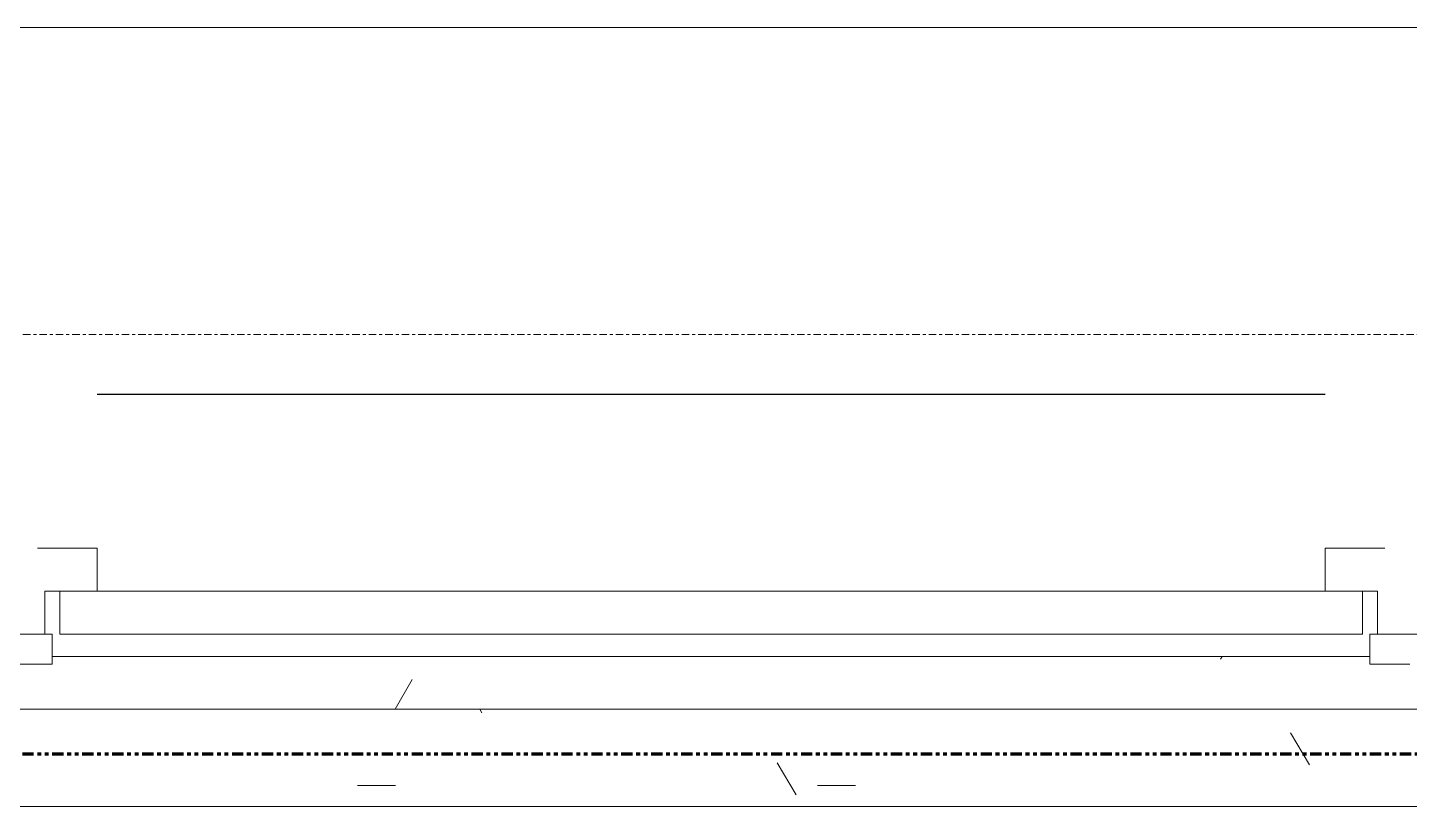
# Model space of a CAD drawing. Header units: inches. Extents: x -956 to 1409, y -1111 to 895.
# Drawn here: x 286.45 to 332.59, y -244.99 to -218.99 of the extents above; entities that cross this region are included whole.
import ezdxf

# ---------------------------------------------------------------- set-up
doc = ezdxf.new("R2010")
doc.units = ezdxf.units.IN
doc.header["$MEASUREMENT"] = 0
doc.linetypes.add('Double Dash 3_8_', pattern=[1, 0.375, -0.125, 0.125, -0.125, 0.125, -0.125])
doc.linetypes.add('Grid Line 1_4_', pattern=[0.4375, 0.25, -0.0625, 0.0625, -0.0625])
for name, color, linetype, lineweight in [('A-DETL', 90, 'Continuous', 13), ('A-GLAZ', 151, 'Continuous', 13), ('I-WALL', 2, 'Continuous', 13), ('S-GRID', 1, 'Continuous', 9)]:
    doc.layers.add(name, color=color, linetype=linetype, lineweight=lineweight)

# ---------------------------------------------------------------- blocks, each defined once
blk = doc.blocks.new('Window - Double Hung _ Transom in brick - 4880-V57-8TH FLOOR TELECOM UNDERFLOOR ROUTING PLAN')
at = {"layer": 'A-GLAZ', "lineweight": 9}
h = blk.add_hatch(dxfattribs=at)
h.set_pattern_fill('FP_38', color=256, style=0, pattern_type=2)
h.set_pattern_definition([(180, (309.273, -212.148), (-30.72, -7.483), [1.267, -21.773, 1.267, -21.773, -122.88]), (180, (309.273, -212.148), (-30.72, -7.483), [-46.08, 1.267, -44.813, 1.267, -21.773, -53.76]), (180, (309.273, -212.148), (-30.72, -7.483), [-115.2, 1.267, -14.093, 1.267, -37.133]), (300.648, (297.753, -215.889), (22.01067, -22.18116), [1.243, -21.356, 1.243, -141.884]), (300.648, (297.753, -215.889), (22.01067, -22.18116), [-23.842, -21.356, 1.243, -43.955, -75.33]), (300.648, (297.753, -215.889), (22.01067, -22.18116), [-90.396, 1.243, -21.356, 1.243, -51.488]), (300.648, (297.753, -215.889), (22.01067, -22.18116), [-114.238, -13.823, 1.243, -36.422]), (59.352, (293.913, -230.856), (8.70913, 29.66402), [1.243, -21.356, 1.243, -21.356, -120.528]), (59.352, (293.913, -230.856), (8.70913, 29.66402), [-45.198, 1.243, -43.955, 1.243, -21.356, -52.731]), (59.352, (293.913, -230.856), (8.70913, 29.66402), [-112.995, 1.243, -13.823, 1.243, -36.422])])
h.paths.add_polyline_path([(-24, 11.75), (-28, 11.75), (-28, 10), (-24, 10), (-24, 8.5), (24, 8.5), (24, 10), (28, 10), (28, 11.75), (-1.922, 11.75)], flags=0)
h = blk.add_hatch(dxfattribs=at)
h.set_pattern_fill('FP_39', color=256, style=0, pattern_type=2)
h.set_pattern_definition([(180, (309.273, -233.244), (-30.72, -7.68), [1.267, -21.773, 1.267, -21.773, -122.88]), (180, (309.273, -233.244), (-30.72, -7.68), [-46.08, 1.267, -44.813, 1.267, -21.773, -53.76]), (180, (309.273, -233.244), (-30.72, -7.68), [-115.2, 1.267, -14.093, 1.267, -37.133]), (300, (297.753, -237.084), (22.01108, -22.7643), [1.267, -21.773, 1.267, -21.773, -122.88]), (300, (297.753, -237.084), (22.01108, -22.7643), [-46.08, 1.267, -44.813, 1.267, -21.773, -53.76]), (300, (297.753, -237.084), (22.01108, -22.7643), [-115.2, 1.267, -14.093, 1.267, -37.133]), (60, (293.913, -252.444), (8.70892, 30.4443), [1.267, -21.773, 1.267, -21.773, -122.88]), (60, (293.913, -252.444), (8.70892, 30.4443), [-46.08, 1.267, -44.813, 1.267, -21.773, -53.76]), (60, (293.913, -252.444), (8.70892, 30.4443), [-115.2, 1.267, -14.093, 1.267, -37.133])])
h.paths.add_polyline_path([(-1.922, 8.5), (-24, 8.5), (-24, 7.25), (-23.693, 7.25), (-23.693, 7.202), (-23.326, 7), (-22, 7), (-22, 6.75), (22, 6.75), (22, 7), (23.326, 7), (23.693, 7.25), (24, 7.25), (24, 8.5), (22, 8.5)], flags=0)
at = {"layer": 'A-GLAZ', "color": 253}
for p, q in [((-28, 11.75), (28, 11.75)), ((-24, 8.5), (24, 8.5)), ((-22, 7), (-23.326, 7)), ((-22, 6), (-22, 7)), ((23.326, 7), (22, 7)), ((22, 7), (22, 6)), ((22, 6.75), (-22, 6.75)), ((-24, 6), (-22, 6)), ((-21.75, 6), (21.75, 6)), ((-21.75, 4.563), (-21.75, 6)), ((21.75, 4.563), (21.75, 6)), ((22, 6), (24, 6)), ((21.75, 4.563), (-21.75, 4.563))]:
    blk.add_line(p, q, dxfattribs=at)
at = {"layer": 'A-GLAZ', "color": 133, "lineweight": 20}
for p, q in [((-22.25, 6), (-22.5, 6)), ((-22.25, 4.563), (-22.25, 6)), ((22.25, 6), (22.5, 6)), ((22.25, 4.563), (22.25, 6)), ((-20.5, 4.563), (-22.25, 4.563)), ((-20.5, 3.125), (-20.5, 4.563)), ((20.5, 4.563), (22.25, 4.563)), ((20.5, 3.125), (20.5, 4.563)), ((-22.5, 3.125), (-20.5, 3.125)), ((22.5, 3.125), (20.5, 3.125))]:
    blk.add_line(p, q, dxfattribs=at)
at = {"layer": 'A-GLAZ', "color": 254, "lineweight": 30}
blk.add_line((-20.5, -2), (20.5, -2), dxfattribs=at)
blk = doc.blocks.new('18433_1 - AEO NY - CENTRAL_rvt-1-8TH FLOOR TELECOM UNDERFLOOR ROUTING PLAN')
at = {"layer": 'I-WALL', "color": 253}
blk.add_line((285.273, -218.994), (333.273, -218.994), dxfattribs=at)
at = {"layer": 'S-GRID', "linetype": 'Grid Line 1_4_'}
blk.add_line((965.79, -229.244), (-931.823, -229.244), dxfattribs=at)
at = {"color": 53, "lineweight": 9, "rotation": 180}
blk.add_blockref('Window - Double Hung _ Transom in brick - 4880-V57-8TH FLOOR TELECOM UNDERFLOOR ROUTING PLAN', (309.273, -233.244), dxfattribs=at)

msp = doc.modelspace()

# ---------------------------------------------------------------- block references
at = {"lineweight": 5}
msp.add_blockref('18433_1 - AEO NY - CENTRAL_rvt-1-8TH FLOOR TELECOM UNDERFLOOR ROUTING PLAN', (0, 0), dxfattribs=at)

# ---------------------------------------------------------------- next in the draw order: linework, layer by layer
at = {"layer": 'A-DETL', "linetype": 'Double Dash 3_8_', "lineweight": 140}
msp.add_line((125.273, -243.244), (934.112, -243.244), dxfattribs=at)

doc.saveas('drawing.dxf')
